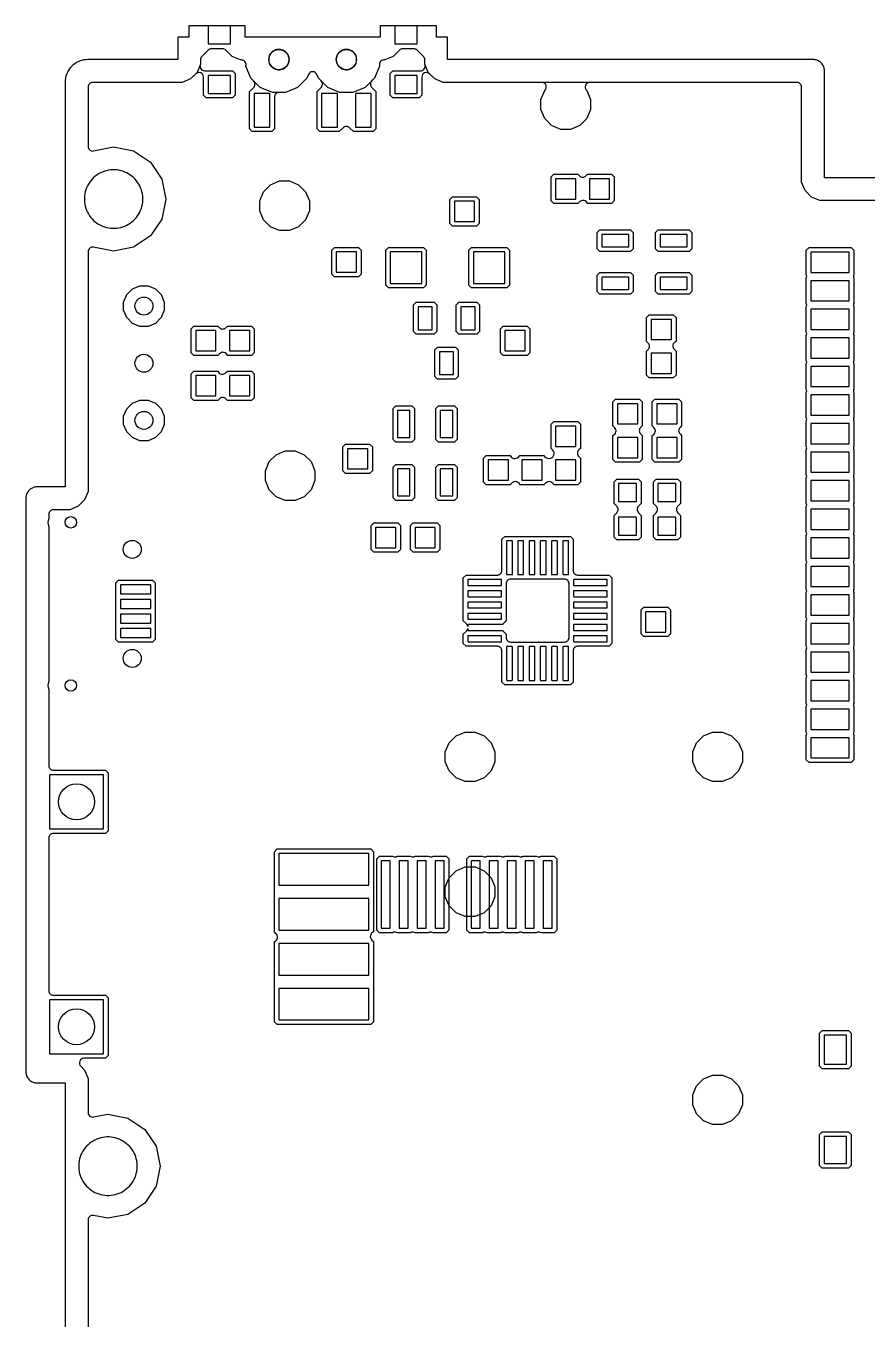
# Model space of a CAD drawing. Header units: millimetres. Extents: x -2 to 70, y 0 to 114.
# Drawn here: x -1.8 to 35.6, y 57 to 114.5 of the extents above; entities that cross this region are included whole.
import ezdxf

# ---------------------------------------------------------------- set-up
doc = ezdxf.new("R2010")
doc.units = ezdxf.units.MM

msp = doc.modelspace()

# ---------------------------------------------------------------- linework, layer by layer
at = {"layer": '16_copper'}
for points in [[(7.35, 114.5), (6.35, 114.5), (6.35, 113.7), (7.35, 113.7)], [(15.65, 114.5), (14.65, 114.5), (14.65, 113.7), (15.65, 113.7)], [(7.35, 112.3), (6.35, 112.3), (6.35, 111.5), (7.35, 111.5)], [(15.65, 112.3), (14.65, 112.3), (14.65, 111.5), (15.65, 111.5)], [(9.1, 111.5), (8.4, 111.5), (8.4, 110), (9.1, 110)], [(12.1, 111.5), (11.4, 111.5), (11.4, 110), (12.1, 110)], [(13.6, 111.5), (12.9, 111.5), (12.9, 110), (13.6, 110)], [(9.531, 105.397), (9.125, 105.565), (8.815, 105.875), (8.647, 106.281), (8.647, 106.719), (8.815, 107.125), (9.125, 107.435), (9.531, 107.603), (9.969, 107.603), (10.375, 107.435), (10.685, 107.125), (10.853, 106.719), (10.853, 106.281), (10.685, 105.875), (10.375, 105.565), (9.969, 105.397)], [(22.7, 107.7), (21.8, 107.7), (21.8, 106.8), (22.7, 106.8)], [(24.2, 107.7), (23.3, 107.7), (23.3, 106.8), (24.2, 106.8)], [(17.216, 105.597), (17.097, 105.716), (17.097, 106.784), (17.216, 106.903), (18.284, 106.903), (18.403, 106.784), (18.403, 105.716), (18.284, 105.597)], [(18.2, 106.7), (17.3, 106.7), (17.3, 105.8), (18.2, 105.8)], [(23.766, 104.472), (23.647, 104.591), (23.647, 105.309), (23.766, 105.428), (25.134, 105.428), (25.253, 105.309), (25.253, 104.591), (25.134, 104.472)], [(25.05, 105.225), (23.85, 105.225), (23.85, 104.675), (25.05, 104.675)], [(26.366, 104.472), (26.247, 104.591), (26.247, 105.309), (26.366, 105.428), (27.734, 105.428), (27.853, 105.309), (27.853, 104.591), (27.734, 104.472)], [(27.65, 105.225), (26.45, 105.225), (26.45, 104.675), (27.65, 104.675)], [(11.966, 103.347), (11.847, 103.466), (11.847, 104.534), (11.966, 104.653), (13.034, 104.653), (13.153, 104.534), (13.153, 103.466), (13.034, 103.347)], [(14.366, 102.847), (14.247, 102.966), (14.247, 104.534), (14.366, 104.653), (15.934, 104.653), (16.053, 104.534), (16.053, 102.966), (15.934, 102.847)], [(18.066, 102.847), (17.947, 102.966), (17.947, 104.534), (18.066, 104.653), (19.634, 104.653), (19.753, 104.534), (19.753, 102.966), (19.634, 102.847)], [(12.95, 104.45), (12.05, 104.45), (12.05, 103.55), (12.95, 103.55)], [(15.85, 104.45), (14.45, 104.45), (14.45, 103.05), (15.85, 103.05)], [(19.55, 104.45), (18.15, 104.45), (18.15, 103.05), (19.55, 103.05)], [(34.85, 104.44), (33.15, 104.44), (33.15, 103.54), (34.85, 103.54)], [(23.766, 102.572), (23.647, 102.691), (23.647, 103.409), (23.766, 103.528), (25.134, 103.528), (25.253, 103.409), (25.253, 102.691), (25.134, 102.572)], [(26.366, 102.572), (26.247, 102.691), (26.247, 103.409), (26.366, 103.528), (27.734, 103.528), (27.853, 103.409), (27.853, 102.691), (27.734, 102.572)], [(3.32, 101.137), (2.988, 101.274), (2.734, 101.528), (2.597, 101.86), (2.597, 102.22), (2.734, 102.552), (2.988, 102.806), (3.32, 102.943), (3.68, 102.943), (4.012, 102.806), (4.266, 102.552), (4.403, 102.22), (4.403, 101.86), (4.266, 101.528), (4.012, 101.274), (3.68, 101.137)], [(25.05, 103.325), (23.85, 103.325), (23.85, 102.775), (25.05, 102.775)], [(27.65, 103.325), (26.45, 103.325), (26.45, 102.775), (27.65, 102.775)], [(34.85, 103.17), (33.15, 103.17), (33.15, 102.27), (34.85, 102.27)], [(15.598, 100.789), (15.479, 100.908), (15.479, 102.092), (15.598, 102.211), (16.402, 102.211), (16.521, 102.092), (16.521, 100.908), (16.402, 100.789)], [(16.318, 102.008), (15.683, 102.008), (15.683, 100.992), (16.318, 100.992)], [(17.498, 100.789), (17.379, 100.908), (17.379, 102.092), (17.498, 102.211), (18.302, 102.211), (18.421, 102.092), (18.421, 100.908), (18.302, 100.789)], [(18.218, 102.008), (17.582, 102.008), (17.582, 100.992), (18.218, 100.992)], [(34.85, 101.9), (33.15, 101.9), (33.15, 101), (34.85, 101)], [(26.95, 101.45), (26.05, 101.45), (26.05, 100.55), (26.95, 100.55)], [(6.7, 100.95), (5.8, 100.95), (5.8, 100.05), (6.7, 100.05)], [(8.2, 100.95), (7.3, 100.95), (7.3, 100.05), (8.2, 100.05)], [(19.466, 99.847), (19.347, 99.966), (19.347, 101.034), (19.466, 101.153), (20.534, 101.153), (20.653, 101.034), (20.653, 99.966), (20.534, 99.847)], [(20.45, 100.95), (19.55, 100.95), (19.55, 100.05), (20.45, 100.05)], [(34.85, 100.63), (33.15, 100.63), (33.15, 99.73), (34.85, 99.73)], [(16.548, 98.789), (16.429, 98.908), (16.429, 100.092), (16.548, 100.211), (17.352, 100.211), (17.471, 100.092), (17.471, 98.908), (17.352, 98.789)], [(17.268, 100.008), (16.633, 100.008), (16.633, 98.992), (17.268, 98.992)], [(26.95, 99.95), (26.05, 99.95), (26.05, 99.05), (26.95, 99.05)], [(6.7, 98.95), (5.8, 98.95), (5.8, 98.05), (6.7, 98.05)], [(8.2, 98.95), (7.3, 98.95), (7.3, 98.05), (8.2, 98.05)], [(34.85, 99.36), (33.15, 99.36), (33.15, 98.46), (34.85, 98.46)], [(3.32, 96.057), (2.988, 96.194), (2.734, 96.448), (2.597, 96.78), (2.597, 97.14), (2.734, 97.472), (2.988, 97.726), (3.32, 97.863), (3.68, 97.863), (4.012, 97.726), (4.266, 97.472), (4.403, 97.14), (4.403, 96.78), (4.266, 96.448), (4.012, 96.194), (3.68, 96.057)], [(34.85, 98.09), (33.15, 98.09), (33.15, 97.19), (34.85, 97.19)], [(14.691, 95.997), (14.572, 96.116), (14.572, 97.484), (14.691, 97.603), (15.409, 97.603), (15.528, 97.484), (15.528, 96.116), (15.409, 95.997)], [(15.325, 97.4), (14.775, 97.4), (14.775, 96.2), (15.325, 96.2)], [(16.591, 95.997), (16.472, 96.116), (16.472, 97.484), (16.591, 97.603), (17.309, 97.603), (17.428, 97.484), (17.428, 96.116), (17.309, 95.997)], [(17.225, 97.4), (16.675, 97.4), (16.675, 96.2), (17.225, 96.2)], [(25.45, 97.7), (24.55, 97.7), (24.55, 96.8), (25.45, 96.8)], [(27.2, 97.7), (26.3, 97.7), (26.3, 96.8), (27.2, 96.8)], [(22.7, 96.7), (21.8, 96.7), (21.8, 95.8), (22.7, 95.8)], [(34.85, 96.82), (33.15, 96.82), (33.15, 95.92), (34.85, 95.92)], [(25.45, 96.2), (24.55, 96.2), (24.55, 95.3), (25.45, 95.3)], [(27.2, 96.2), (26.3, 96.2), (26.3, 95.3), (27.2, 95.3)], [(9.781, 93.397), (9.375, 93.565), (9.065, 93.875), (8.897, 94.281), (8.897, 94.719), (9.065, 95.125), (9.375, 95.435), (9.781, 95.603), (10.219, 95.603), (10.625, 95.435), (10.935, 95.125), (11.103, 94.719), (11.103, 94.281), (10.935, 93.875), (10.625, 93.565), (10.219, 93.397)], [(12.466, 94.597), (12.347, 94.716), (12.347, 95.784), (12.466, 95.903), (13.534, 95.903), (13.653, 95.784), (13.653, 94.716), (13.534, 94.597)], [(13.45, 95.7), (12.55, 95.7), (12.55, 94.8), (13.45, 94.8)], [(34.85, 95.55), (33.15, 95.55), (33.15, 94.65), (34.85, 94.65)], [(14.691, 93.397), (14.572, 93.516), (14.572, 94.884), (14.691, 95.003), (15.409, 95.003), (15.528, 94.884), (15.528, 93.516), (15.409, 93.397)], [(16.591, 93.397), (16.472, 93.516), (16.472, 94.884), (16.591, 95.003), (17.309, 95.003), (17.428, 94.884), (17.428, 93.516), (17.309, 93.397)], [(19.7, 95.2), (18.8, 95.2), (18.8, 94.3), (19.7, 94.3)], [(21.2, 95.2), (20.3, 95.2), (20.3, 94.3), (21.2, 94.3)], [(22.7, 95.2), (21.8, 95.2), (21.8, 94.3), (22.7, 94.3)], [(15.325, 94.8), (14.775, 94.8), (14.775, 93.6), (15.325, 93.6)], [(17.225, 94.8), (16.675, 94.8), (16.675, 93.6), (17.225, 93.6)], [(25.4, 94.15), (24.6, 94.15), (24.6, 93.35), (25.4, 93.35)], [(27.15, 94.15), (26.35, 94.15), (26.35, 93.35), (27.15, 93.35)], [(34.85, 94.28), (33.15, 94.28), (33.15, 93.38), (34.85, 93.38)], [(25.4, 92.65), (24.6, 92.65), (24.6, 91.85), (25.4, 91.85)], [(27.15, 92.65), (26.35, 92.65), (26.35, 91.85), (27.15, 91.85)], [(34.85, 93.01), (33.15, 93.01), (33.15, 92.11), (34.85, 92.11)], [(13.716, 91.097), (13.597, 91.216), (13.597, 92.284), (13.716, 92.403), (14.784, 92.403), (14.903, 92.284), (14.903, 91.216), (14.784, 91.097)], [(14.7, 92.2), (13.8, 92.2), (13.8, 91.3), (14.7, 91.3)], [(15.466, 91.097), (15.347, 91.216), (15.347, 92.284), (15.466, 92.403), (16.534, 92.403), (16.653, 92.284), (16.653, 91.216), (16.534, 91.097)], [(16.45, 92.2), (15.55, 92.2), (15.55, 91.3), (16.45, 91.3)], [(19.874, 90.102), (19.878, 90.106), (19.88, 90.11), (19.88, 91.59), (19.878, 91.594), (19.874, 91.598), (19.87, 91.6), (19.63, 91.6), (19.626, 91.598), (19.622, 91.594), (19.62, 91.59), (19.62, 90.11), (19.622, 90.106), (19.626, 90.102), (19.63, 90.1), (19.87, 90.1)], [(20.374, 90.102), (20.378, 90.106), (20.38, 90.11), (20.38, 91.59), (20.378, 91.594), (20.374, 91.598), (20.37, 91.6), (20.13, 91.6), (20.126, 91.598), (20.122, 91.594), (20.12, 91.59), (20.12, 90.11), (20.122, 90.106), (20.126, 90.102), (20.13, 90.1), (20.37, 90.1)], [(20.874, 90.102), (20.878, 90.106), (20.88, 90.11), (20.88, 91.59), (20.878, 91.594), (20.874, 91.598), (20.87, 91.6), (20.63, 91.6), (20.626, 91.598), (20.622, 91.594), (20.62, 91.59), (20.62, 90.11), (20.622, 90.106), (20.626, 90.102), (20.63, 90.1), (20.87, 90.1)], [(21.374, 90.102), (21.378, 90.106), (21.38, 90.11), (21.38, 91.59), (21.378, 91.594), (21.374, 91.598), (21.37, 91.6), (21.13, 91.6), (21.126, 91.598), (21.122, 91.594), (21.12, 91.59), (21.12, 90.11), (21.122, 90.106), (21.126, 90.102), (21.13, 90.1), (21.37, 90.1)], [(21.874, 90.102), (21.878, 90.106), (21.88, 90.11), (21.88, 91.59), (21.878, 91.594), (21.874, 91.598), (21.87, 91.6), (21.63, 91.6), (21.626, 91.598), (21.622, 91.594), (21.62, 91.59), (21.62, 90.11), (21.622, 90.106), (21.626, 90.102), (21.63, 90.1), (21.87, 90.1)], [(22.374, 90.102), (22.378, 90.106), (22.38, 90.11), (22.38, 91.59), (22.378, 91.594), (22.374, 91.598), (22.37, 91.6), (22.13, 91.6), (22.126, 91.598), (22.122, 91.594), (22.12, 91.59), (22.12, 90.11), (22.122, 90.106), (22.126, 90.102), (22.13, 90.1), (22.37, 90.1)], [(34.85, 91.74), (33.15, 91.74), (33.15, 90.84), (34.85, 90.84)], [(34.85, 90.47), (33.15, 90.47), (33.15, 89.57), (34.85, 89.57)], [(2.366, 87.097), (2.247, 87.216), (2.247, 89.734), (2.366, 89.853), (3.884, 89.853), (4.003, 89.734), (4.003, 87.216), (3.884, 87.097)], [(19.394, 89.622), (19.398, 89.626), (19.4, 89.63), (19.4, 89.87), (19.398, 89.874), (19.394, 89.878), (19.39, 89.88), (17.91, 89.88), (17.906, 89.878), (17.902, 89.874), (17.9, 89.87), (17.9, 89.63), (17.902, 89.626), (17.906, 89.622), (17.91, 89.62), (19.39, 89.62)], [(24.094, 89.622), (24.098, 89.626), (24.1, 89.63), (24.1, 89.87), (24.098, 89.874), (24.094, 89.878), (24.09, 89.88), (22.61, 89.88), (22.606, 89.878), (22.602, 89.874), (22.6, 89.87), (22.6, 89.63), (22.602, 89.626), (22.606, 89.622), (22.61, 89.62), (24.09, 89.62)], [(3.8, 89.65), (2.45, 89.65), (2.45, 89.25), (3.8, 89.25)], [(19.394, 89.122), (19.398, 89.126), (19.4, 89.13), (19.4, 89.37), (19.398, 89.374), (19.394, 89.378), (19.39, 89.38), (17.91, 89.38), (17.906, 89.378), (17.902, 89.374), (17.9, 89.37), (17.9, 89.13), (17.902, 89.126), (17.906, 89.122), (17.91, 89.12), (19.39, 89.12)], [(24.094, 89.122), (24.098, 89.126), (24.1, 89.13), (24.1, 89.37), (24.098, 89.374), (24.094, 89.378), (24.09, 89.38), (22.61, 89.38), (22.606, 89.378), (22.602, 89.374), (22.6, 89.37), (22.6, 89.13), (22.602, 89.126), (22.606, 89.122), (22.61, 89.12), (24.09, 89.12)], [(34.85, 89.2), (33.15, 89.2), (33.15, 88.3), (34.85, 88.3)], [(3.8, 89), (2.45, 89), (2.45, 88.6), (3.8, 88.6)], [(19.394, 88.622), (19.398, 88.626), (19.4, 88.63), (19.4, 88.87), (19.398, 88.874), (19.394, 88.878), (19.39, 88.88), (17.91, 88.88), (17.906, 88.878), (17.902, 88.874), (17.9, 88.87), (17.9, 88.63), (17.902, 88.626), (17.906, 88.622), (17.91, 88.62), (19.39, 88.62)], [(24.094, 88.622), (24.098, 88.626), (24.1, 88.63), (24.1, 88.87), (24.098, 88.874), (24.094, 88.878), (24.09, 88.88), (22.61, 88.88), (22.606, 88.878), (22.602, 88.874), (22.6, 88.87), (22.6, 88.63), (22.602, 88.626), (22.606, 88.622), (22.61, 88.62), (24.09, 88.62)], [(25.716, 87.347), (25.597, 87.466), (25.597, 88.534), (25.716, 88.653), (26.784, 88.653), (26.903, 88.534), (26.903, 87.466), (26.784, 87.347)], [(3.8, 88.35), (2.45, 88.35), (2.45, 87.95), (3.8, 87.95)], [(19.394, 88.122), (19.398, 88.126), (19.4, 88.13), (19.4, 88.37), (19.398, 88.374), (19.394, 88.378), (19.39, 88.38), (17.91, 88.38), (17.906, 88.378), (17.902, 88.374), (17.9, 88.37), (17.9, 88.13), (17.902, 88.126), (17.906, 88.122), (17.91, 88.12), (19.39, 88.12)], [(24.094, 88.122), (24.098, 88.126), (24.1, 88.13), (24.1, 88.37), (24.098, 88.374), (24.094, 88.378), (24.09, 88.38), (22.61, 88.38), (22.606, 88.378), (22.602, 88.374), (22.6, 88.37), (22.6, 88.13), (22.602, 88.126), (22.606, 88.122), (22.61, 88.12), (24.09, 88.12)], [(26.7, 88.45), (25.8, 88.45), (25.8, 87.55), (26.7, 87.55)], [(3.8, 87.7), (2.45, 87.7), (2.45, 87.3), (3.8, 87.3)], [(24.094, 87.622), (24.098, 87.626), (24.1, 87.63), (24.1, 87.87), (24.098, 87.874), (24.094, 87.878), (24.09, 87.88), (22.61, 87.88), (22.606, 87.878), (22.602, 87.874), (22.6, 87.87), (22.6, 87.63), (22.602, 87.626), (22.606, 87.622), (22.61, 87.62), (24.09, 87.62)], [(34.85, 87.93), (33.15, 87.93), (33.15, 87.03), (34.85, 87.03)], [(19.394, 87.122), (19.398, 87.126), (19.4, 87.13), (19.4, 87.37), (19.398, 87.374), (19.394, 87.378), (19.39, 87.38), (17.91, 87.38), (17.906, 87.378), (17.902, 87.374), (17.9, 87.37), (17.9, 87.13), (17.902, 87.126), (17.906, 87.122), (17.91, 87.12), (19.39, 87.12)], [(19.874, 85.402), (19.878, 85.406), (19.88, 85.41), (19.88, 86.89), (19.878, 86.894), (19.874, 86.898), (19.87, 86.9), (19.63, 86.9), (19.626, 86.898), (19.622, 86.894), (19.62, 86.89), (19.62, 85.41), (19.622, 85.406), (19.626, 85.402), (19.63, 85.4), (19.87, 85.4)], [(20.374, 85.402), (20.378, 85.406), (20.38, 85.41), (20.38, 86.89), (20.378, 86.894), (20.374, 86.898), (20.37, 86.9), (20.13, 86.9), (20.126, 86.898), (20.122, 86.894), (20.12, 86.89), (20.12, 85.41), (20.122, 85.406), (20.126, 85.402), (20.13, 85.4), (20.37, 85.4)], [(20.874, 85.402), (20.878, 85.406), (20.88, 85.41), (20.88, 86.89), (20.878, 86.894), (20.874, 86.898), (20.87, 86.9), (20.63, 86.9), (20.626, 86.898), (20.622, 86.894), (20.62, 86.89), (20.62, 85.41), (20.622, 85.406), (20.626, 85.402), (20.63, 85.4), (20.87, 85.4)], [(21.374, 85.402), (21.378, 85.406), (21.38, 85.41), (21.38, 86.89), (21.378, 86.894), (21.374, 86.898), (21.37, 86.9), (21.13, 86.9), (21.126, 86.898), (21.122, 86.894), (21.12, 86.89), (21.12, 85.41), (21.122, 85.406), (21.126, 85.402), (21.13, 85.4), (21.37, 85.4)], [(21.874, 85.402), (21.878, 85.406), (21.88, 85.41), (21.88, 86.89), (21.878, 86.894), (21.874, 86.898), (21.87, 86.9), (21.63, 86.9), (21.626, 86.898), (21.622, 86.894), (21.62, 86.89), (21.62, 85.41), (21.622, 85.406), (21.626, 85.402), (21.63, 85.4), (21.87, 85.4)], [(22.374, 85.402), (22.378, 85.406), (22.38, 85.41), (22.38, 86.89), (22.378, 86.894), (22.374, 86.898), (22.37, 86.9), (22.13, 86.9), (22.126, 86.898), (22.122, 86.894), (22.12, 86.89), (22.12, 85.41), (22.122, 85.406), (22.126, 85.402), (22.13, 85.4), (22.37, 85.4)], [(24.094, 87.122), (24.098, 87.126), (24.1, 87.13), (24.1, 87.37), (24.098, 87.374), (24.094, 87.378), (24.09, 87.38), (22.61, 87.38), (22.606, 87.378), (22.602, 87.374), (22.6, 87.37), (22.6, 87.13), (22.602, 87.126), (22.606, 87.122), (22.61, 87.12), (24.09, 87.12)], [(34.85, 86.66), (33.15, 86.66), (33.15, 85.76), (34.85, 85.76)], [(34.85, 85.39), (33.15, 85.39), (33.15, 84.49), (34.85, 84.49)], [(34.85, 84.12), (33.15, 84.12), (33.15, 83.22), (34.85, 83.22)], [(17.781, 80.897), (17.375, 81.065), (17.065, 81.375), (16.897, 81.781), (16.897, 82.219), (17.065, 82.625), (17.375, 82.935), (17.781, 83.103), (18.219, 83.103), (18.625, 82.935), (18.935, 82.625), (19.103, 82.219), (19.103, 81.781), (18.935, 81.375), (18.625, 81.065), (18.219, 80.897)], [(28.781, 80.897), (28.375, 81.065), (28.065, 81.375), (27.897, 81.781), (27.897, 82.219), (28.065, 82.625), (28.375, 82.935), (28.781, 83.103), (29.219, 83.103), (29.625, 82.935), (29.935, 82.625), (30.103, 82.219), (30.103, 81.781), (29.935, 81.375), (29.625, 81.065), (29.219, 80.897)], [(34.85, 82.85), (33.15, 82.85), (33.15, 81.95), (34.85, 81.95)], [(1.7, 81.2), (-0.7, 81.2), (-0.7, 78.8), (1.7, 78.8)], [(13.5, 77.7), (9.5, 77.7), (9.5, 76.3), (13.5, 76.3)], [(17.781, 74.897), (17.375, 75.065), (17.065, 75.375), (16.897, 75.781), (16.897, 76.219), (17.065, 76.625), (17.375, 76.935), (17.781, 77.103), (18.219, 77.103), (18.625, 76.935), (18.935, 76.625), (19.103, 76.219), (19.103, 75.781), (18.935, 75.375), (18.625, 75.065), (18.219, 74.897)], [(13.5, 75.7), (9.5, 75.7), (9.5, 74.3), (13.5, 74.3)], [(13.5, 73.7), (9.5, 73.7), (9.5, 72.3), (13.5, 72.3)], [(13.5, 71.7), (9.5, 71.7), (9.5, 70.3), (13.5, 70.3)], [(1.7, 71.2), (-0.7, 71.2), (-0.7, 68.8), (1.7, 68.8)], [(33.656, 68.127), (33.537, 68.246), (33.537, 69.714), (33.656, 69.833), (34.824, 69.833), (34.943, 69.714), (34.943, 68.246), (34.824, 68.127)], [(34.74, 69.63), (33.74, 69.63), (33.74, 68.33), (34.74, 68.33)], [(28.781, 65.647), (28.375, 65.815), (28.065, 66.125), (27.897, 66.531), (27.897, 66.969), (28.065, 67.375), (28.375, 67.685), (28.781, 67.853), (29.219, 67.853), (29.625, 67.685), (29.935, 67.375), (30.103, 66.969), (30.103, 66.531), (29.935, 66.125), (29.625, 65.815), (29.219, 65.647)], [(33.656, 63.717), (33.537, 63.836), (33.537, 65.204), (33.656, 65.323), (34.824, 65.323), (34.943, 65.204), (34.943, 63.836), (34.824, 63.717)], [(34.74, 65.12), (33.74, 65.12), (33.74, 63.92), (34.74, 63.92)]]:
    msp.add_lwpolyline(points, close=True, dxfattribs=at)
msp.add_lwpolyline([(52.452, 106.734), (33.548, 106.734), (33.174, 106.889), (32.889, 107.174), (32.734, 107.548), (32.734, 111.781, 0.414214), (32.531, 111.984), (23.317, 111.984, 0.553338), (23.134, 111.692), (23.138, 111.685, 0.08599), (23.185, 111.625), (23.353, 111.219), (23.353, 110.781), (23.185, 110.375), (22.875, 110.065), (22.469, 109.897), (22.031, 109.897), (21.625, 110.065), (21.315, 110.375), (21.147, 110.781), (21.147, 111.219), (21.315, 111.625, 0.699278), (21.183, 111.984), (16.798, 111.984), (16.424, 112.139), (16.2, 112.363, 0.668179), (15.853, 112.219), (15.853, 111.416), (15.734, 111.297), (14.566, 111.297), (14.447, 111.416), (14.447, 112.384), (14.566, 112.503), (15.802, 112.503, 0.423961), (16.005, 112.713), (16.005, 112.718, 0.092758), (15.984, 112.798), (15.984, 112.995, 0.198912), (15.924, 113.139), (15.639, 113.424, 0.198912), (15.495, 113.484), (15.005, 113.484, 0.198912), (14.861, 113.424), (14.576, 113.139), (14.202, 112.984, 0.462044), (13.966, 112.781), (13.966, 112.708), (13.743, 112.17), (13.623, 112.05, 0.432426), (13.634, 111.753), (13.803, 111.584), (13.803, 109.916), (13.684, 109.797), (12.816, 109.797), (12.644, 109.969, 0.414214), (12.356, 109.969), (12.184, 109.797), (11.316, 109.797), (11.197, 109.916), (11.197, 111.584), (11.363, 111.75, 0.438052), (11.377, 112.05), (11.257, 112.17), (11.188, 112.337, 0.66818), (10.812, 112.337), (10.743, 112.17), (10.33, 111.757), (9.792, 111.534), (9.506, 111.534, 0.414214), (9.303, 111.331), (9.303, 109.916), (9.184, 109.797), (8.316, 109.797), (8.197, 109.916), (8.197, 111.584), (8.363, 111.75, 0.44093), (8.377, 112.05), (8.257, 112.17), (8.034, 112.708, 0.441088), (7.881, 112.977), (7.865, 112.981, 0.073824), (7.798, 112.984), (7.424, 113.139), (7.139, 113.424, 0.198912), (6.995, 113.484), (6.505, 113.484, 0.198912), (6.361, 113.424), (6.076, 113.139, 0.198912), (6.016, 112.995), (6.016, 112.798, 0.558243), (6.198, 112.503), (7.434, 112.503), (7.553, 112.384), (7.553, 111.416), (7.434, 111.297), (6.266, 111.297), (6.147, 111.416), (6.147, 112.219, 0.668179), (5.8, 112.363), (5.576, 112.139), (5.202, 111.984), (1.219, 111.984, 0.414214), (1.016, 111.781), (1.016, 109.139, 0.472966), (1.259, 108.94), (2.15, 109.117), (3.037, 108.941), (3.788, 108.438), (4.291, 107.687), (4.467, 106.8), (4.291, 105.913), (3.788, 105.162), (3.037, 104.659), (2.15, 104.483), (1.259, 104.66, 0.472966), (1.016, 104.461), (1.016, 93.798), (0.861, 93.424), (0.576, 93.139), (0.202, 92.984), (-0.531, 92.984, 0.414214), (-0.734, 92.781), (-0.734, 92.603, 0.18063), (-0.734, 92.247), (-0.734, 85.353, 0.18063), (-0.734, 84.997), (-0.734, 81.606, 0.414214), (-0.531, 81.403), (1.784, 81.403), (1.903, 81.284), (1.903, 78.716), (1.784, 78.597), (-0.531, 78.597, 0.414214), (-0.734, 78.394), (-0.734, 71.606, 0.414214), (-0.531, 71.403), (1.784, 71.403), (1.903, 71.284), (1.903, 68.716), (1.784, 68.597), (0.831, 68.597, 0.668179), (0.687, 68.25), (0.861, 68.076), (1.016, 67.702), (1.016, 66.189, 0.472966), (1.259, 65.989), (1.9, 66.117), (2.787, 65.941), (3.538, 65.438), (4.041, 64.687), (4.217, 63.8), (4.041, 62.913), (3.538, 62.162), (2.787, 61.659), (1.9, 61.483), (1.259, 61.611, 0.472966), (1.016, 61.411), (1.016, 49.12, 0.221696)], format="xyb", dxfattribs=at)
for points in [[(21.716, 106.597), (21.597, 106.716), (21.597, 107.784), (21.716, 107.903), (22.784, 107.903), (22.856, 107.831, 0.414217), (23.144, 107.831), (23.216, 107.903), (24.284, 107.903), (24.403, 107.784), (24.403, 106.716), (24.284, 106.597), (23.216, 106.597, 0.558101), (22.856, 106.669), (22.784, 106.597)], [(33.066, 81.747), (32.947, 81.866), (32.947, 82.955, 0.187456), (32.947, 83.114), (32.947, 84.225, 0.187467), (32.947, 84.384), (32.947, 85.495, 0.187467), (32.947, 85.654), (32.947, 86.765, 0.187456), (32.947, 86.924), (32.947, 88.035, 0.187456), (32.947, 88.194), (32.947, 89.305, 0.187532), (32.947, 89.464), (32.947, 90.575, 0.187456), (32.947, 90.734), (32.947, 91.845, 0.187467), (32.947, 92.004), (32.947, 93.115, 0.187467), (32.947, 93.274), (32.947, 94.385, 0.187467), (32.947, 94.544), (32.947, 95.655, 0.187467), (32.947, 95.814), (32.947, 96.925, 0.187456), (32.947, 97.084), (32.947, 98.195, 0.187467), (32.947, 98.354), (32.947, 99.465, 0.187456), (32.947, 99.624), (32.947, 100.735, 0.187467), (32.947, 100.894), (32.947, 102.005, 0.187456), (32.947, 102.164), (32.947, 103.275, 0.187467), (32.947, 103.434), (32.947, 104.524), (33.066, 104.643), (34.934, 104.643), (35.053, 104.524), (35.053, 103.435, 0.187456), (35.053, 103.276), (35.053, 102.165, 0.187467), (35.053, 102.006), (35.053, 100.895, 0.187456), (35.053, 100.736), (35.053, 99.625, 0.187467), (35.053, 99.466), (35.053, 98.355, 0.187456), (35.053, 98.196), (35.053, 97.085, 0.187467), (35.053, 96.926), (35.053, 95.815, 0.187456), (35.053, 95.656), (35.053, 94.545, 0.187456), (35.053, 94.386), (35.053, 93.275, 0.187456), (35.053, 93.116), (35.053, 92.005, 0.187456), (35.053, 91.846), (35.053, 90.735, 0.187467), (35.053, 90.576), (35.053, 89.465, 0.187456), (35.053, 89.306), (35.053, 88.195, 0.187467), (35.053, 88.036), (35.053, 86.925, 0.187467), (35.053, 86.766), (35.053, 85.655, 0.187456), (35.053, 85.496), (35.053, 84.385, 0.187456), (35.053, 84.226), (35.053, 83.115, 0.187467), (35.053, 82.956), (35.053, 81.866), (34.934, 81.747)], [(25.966, 98.847), (25.847, 98.966), (25.847, 100.034), (25.919, 100.106, 0.414217), (25.919, 100.394), (25.847, 100.466), (25.847, 101.534), (25.966, 101.653), (27.034, 101.653), (27.153, 101.534), (27.153, 100.466, 0.558101), (27.081, 100.106), (27.153, 100.034), (27.153, 98.966), (27.034, 98.847)], [(5.716, 99.847), (5.597, 99.966), (5.597, 101.034), (5.716, 101.153), (6.784, 101.153), (6.856, 101.081, 0.414217), (7.144, 101.081), (7.216, 101.153), (8.284, 101.153), (8.403, 101.034), (8.403, 99.966), (8.284, 99.847), (7.216, 99.847, 0.558101), (6.856, 99.919), (6.784, 99.847)], [(5.716, 97.847), (5.597, 97.966), (5.597, 99.034), (5.716, 99.153), (6.784, 99.153, 0.558101), (7.144, 99.081), (7.216, 99.153), (8.284, 99.153), (8.403, 99.034), (8.403, 97.966), (8.284, 97.847), (7.216, 97.847), (7.144, 97.919, 0.414217), (6.856, 97.919), (6.784, 97.847)], [(24.466, 95.097), (24.347, 95.216), (24.347, 96.284, 0.558101), (24.419, 96.644), (24.347, 96.716), (24.347, 97.784), (24.466, 97.903), (25.534, 97.903), (25.653, 97.784), (25.653, 96.716), (25.581, 96.644, 0.414217), (25.581, 96.356), (25.653, 96.284), (25.653, 95.216), (25.534, 95.097)], [(26.216, 95.097), (26.097, 95.216), (26.097, 96.284, 0.558101), (26.169, 96.644), (26.097, 96.716), (26.097, 97.784), (26.216, 97.903), (27.284, 97.903), (27.403, 97.784), (27.403, 96.716), (27.331, 96.644, 0.414217), (27.331, 96.356), (27.403, 96.284), (27.403, 95.216), (27.284, 95.097)], [(18.716, 94.097), (18.597, 94.216), (18.597, 95.284), (18.716, 95.403), (19.784, 95.403, 0.558095), (20.144, 95.331), (20.216, 95.403), (21.284, 95.403, 0.325695), (21.502, 95.272), (21.519, 95.272, 0.678792), (21.669, 95.644), (21.597, 95.716), (21.597, 96.784), (21.716, 96.903), (22.784, 96.903), (22.903, 96.784), (22.903, 95.716), (22.831, 95.644, 0.414217), (22.831, 95.356), (22.903, 95.284), (22.903, 94.216), (22.784, 94.097), (21.716, 94.097, 0.558101), (21.356, 94.169), (21.284, 94.097), (20.216, 94.097, 0.558101), (19.856, 94.169), (19.784, 94.097)], [(24.516, 91.647), (24.397, 91.766), (24.397, 92.734), (24.519, 92.856, 0.414214), (24.519, 93.144), (24.397, 93.266), (24.397, 94.234), (24.516, 94.353), (25.484, 94.353), (25.603, 94.234), (25.603, 93.266), (25.481, 93.144, 0.414214), (25.481, 92.856), (25.603, 92.734), (25.603, 91.766), (25.484, 91.647)], [(26.266, 91.647), (26.147, 91.766), (26.147, 92.734), (26.269, 92.856, 0.414214), (26.269, 93.144), (26.147, 93.266), (26.147, 94.234), (26.266, 94.353), (27.234, 94.353), (27.353, 94.234), (27.353, 93.266), (27.231, 93.144, 0.414214), (27.231, 92.856), (27.353, 92.734), (27.353, 91.766), (27.234, 91.647)], [(19.543, 85.197), (19.417, 85.323), (19.417, 86.714, 0.414214), (19.214, 86.917), (17.823, 86.917), (17.697, 87.043), (17.697, 87.457), (17.847, 87.606, 0.136593), (17.9, 87.701), (17.9, 87.63), (17.902, 87.626), (17.906, 87.622), (17.91, 87.62), (19.442, 87.62), (19.453, 87.606), (19.603, 87.457), (19.603, 87.306, 0.414214), (19.806, 87.103), (22.194, 87.103, 0.414214), (22.397, 87.306), (22.397, 89.694, 0.414214), (22.194, 89.897), (19.806, 89.897, 0.414214), (19.603, 89.694), (19.603, 88.043), (19.453, 87.894, 0.022006), (19.442, 87.88), (17.91, 87.88), (17.906, 87.878), (17.902, 87.874), (17.9, 87.87), (17.9, 87.797, 0.138197), (17.847, 87.894), (17.697, 88.043), (17.697, 89.957), (17.823, 90.083), (19.214, 90.083, 0.414214), (19.417, 90.286), (19.417, 91.677), (19.543, 91.803), (22.457, 91.803), (22.583, 91.677), (22.583, 90.286, 0.414214), (22.786, 90.083), (24.177, 90.083), (24.303, 89.957), (24.303, 87.043), (24.177, 86.917), (22.786, 86.917, 0.414214), (22.583, 86.714), (22.583, 85.323), (22.457, 85.197)], [(9.416, 70.097), (9.297, 70.216), (9.297, 73.784, 0.558101), (9.369, 74.144), (9.297, 74.216), (9.297, 77.784), (9.416, 77.903), (13.584, 77.903), (13.703, 77.784), (13.703, 74.216, 0.558095), (13.631, 73.856), (13.703, 73.784), (13.703, 70.216), (13.584, 70.097)]]:
    msp.add_lwpolyline(points, format="xyb", close=True, dxfattribs=at)
at = {"layer": '1_copper'}
msp.add_lwpolyline([(52.452, 106.734), (33.548, 106.734), (33.174, 106.889), (32.889, 107.174), (32.734, 107.548), (32.734, 111.781, 0.414214), (32.531, 111.984), (16.798, 111.984), (16.424, 112.139), (16.139, 112.424), (15.984, 112.798), (15.984, 112.995, 0.198912), (15.924, 113.139), (15.639, 113.424, 0.198912), (15.495, 113.484), (15.005, 113.484, 0.198912), (14.861, 113.424), (14.576, 113.139), (14.202, 112.984, 0.462044), (13.966, 112.781), (13.966, 112.708), (13.743, 112.17), (13.33, 111.757), (12.792, 111.534), (12.208, 111.534), (11.67, 111.757), (11.257, 112.17), (11.188, 112.337, 0.668186), (10.812, 112.337), (10.743, 112.17), (10.33, 111.757), (9.792, 111.534), (9.208, 111.534), (8.67, 111.757), (8.257, 112.17), (8.034, 112.708, 0.441088), (7.881, 112.977), (7.865, 112.981, 0.073824), (7.798, 112.984), (7.424, 113.139), (7.139, 113.424, 0.198912), (6.995, 113.484), (6.505, 113.484, 0.198912), (6.361, 113.424), (6.076, 113.139, 0.198912), (6.016, 112.995), (6.016, 112.798), (5.861, 112.424), (5.576, 112.139), (5.202, 111.984), (1.219, 111.984, 0.414214), (1.016, 111.781), (1.016, 109.139, 0.472966), (1.259, 108.94), (2.15, 109.117), (3.037, 108.941), (3.788, 108.438), (4.291, 107.687), (4.467, 106.8), (4.291, 105.913), (3.788, 105.162), (3.037, 104.659), (2.15, 104.483), (1.259, 104.66, 0.472966), (1.016, 104.461), (1.016, 93.798), (0.861, 93.424), (0.576, 93.139), (0.202, 92.984), (-0.531, 92.984, 0.414214), (-0.734, 92.781), (-0.734, 92.603, 0.18063), (-0.734, 92.247), (-0.734, 85.353, 0.18063), (-0.734, 84.997), (-0.734, 81.606, 0.414214), (-0.531, 81.403), (1.784, 81.403), (1.903, 81.284), (1.903, 78.716), (1.784, 78.597), (-0.531, 78.597, 0.414214), (-0.734, 78.394), (-0.734, 71.606, 0.414214), (-0.531, 71.403), (1.784, 71.403), (1.903, 71.284), (1.903, 68.716), (1.784, 68.597), (0.831, 68.597, 0.668179), (0.687, 68.25), (0.861, 68.076), (1.016, 67.702), (1.016, 66.189, 0.472966), (1.259, 65.989), (1.9, 66.117), (2.787, 65.941), (3.538, 65.438), (4.041, 64.687), (4.217, 63.8), (4.041, 62.913), (3.538, 62.162), (2.787, 61.659), (1.9, 61.483), (1.259, 61.611, 0.472966), (1.016, 61.411), (1.016, 50, 0.414214)], format="xyb", dxfattribs=at)
for points in [[(3.32, 101.137), (2.988, 101.274), (2.734, 101.528), (2.597, 101.86), (2.597, 102.22), (2.734, 102.552), (2.988, 102.806), (3.32, 102.943), (3.68, 102.943), (4.012, 102.806), (4.266, 102.552), (4.403, 102.22), (4.403, 101.86), (4.266, 101.528), (4.012, 101.274), (3.68, 101.137)], [(3.32, 96.057), (2.988, 96.194), (2.734, 96.448), (2.597, 96.78), (2.597, 97.14), (2.734, 97.472), (2.988, 97.726), (3.32, 97.863), (3.68, 97.863), (4.012, 97.726), (4.266, 97.472), (4.403, 97.14), (4.403, 96.78), (4.266, 96.448), (4.012, 96.194), (3.68, 96.057)], [(1.7, 81.2), (-0.7, 81.2), (-0.7, 78.8), (1.7, 78.8)], [(14.45, 77.38), (14.05, 77.38), (14.05, 74.38), (14.45, 74.38)], [(15.25, 77.38), (14.85, 77.38), (14.85, 74.38), (15.25, 74.38)], [(16.05, 77.38), (15.65, 77.38), (15.65, 74.38), (16.05, 74.38)], [(16.85, 77.38), (16.45, 77.38), (16.45, 74.38), (16.85, 74.38)], [(18.45, 77.38), (18.05, 77.38), (18.05, 74.38), (18.45, 74.38)], [(19.25, 77.38), (18.85, 77.38), (18.85, 74.38), (19.25, 74.38)], [(20.05, 77.38), (19.65, 77.38), (19.65, 74.38), (20.05, 74.38)], [(20.85, 77.38), (20.45, 77.38), (20.45, 74.38), (20.85, 74.38)], [(21.65, 77.38), (21.25, 77.38), (21.25, 74.38), (21.65, 74.38)], [(1.7, 71.2), (-0.7, 71.2), (-0.7, 68.8), (1.7, 68.8)]]:
    msp.add_lwpolyline(points, close=True, dxfattribs=at)
for points in [[(13.966, 74.177), (13.847, 74.296), (13.847, 77.464), (13.966, 77.583), (14.542, 77.583, 0.212309), (14.705, 77.559), (14.721, 77.565, 0.04519), (14.758, 77.583), (15.342, 77.583, 0.212309), (15.505, 77.559), (15.521, 77.565, 0.04519), (15.558, 77.583), (16.142, 77.583, 0.212309), (16.305, 77.559), (16.321, 77.565, 0.04519), (16.358, 77.583), (16.934, 77.583), (17.053, 77.464), (17.053, 74.296), (16.934, 74.177), (16.358, 74.177, 0.212322), (16.195, 74.201), (16.179, 74.195, 0.045366), (16.142, 74.177), (15.558, 74.177, 0.212322), (15.395, 74.201), (15.379, 74.195, 0.045366), (15.342, 74.177), (14.758, 74.177, 0.212322), (14.595, 74.201), (14.579, 74.195), (14.563, 74.189), (14.562, 74.188), (14.561, 74.188), (14.547, 74.18), (14.542, 74.177)], [(17.966, 74.177), (17.847, 74.296), (17.847, 77.464), (17.966, 77.583), (18.542, 77.583, 0.212309), (18.705, 77.559), (18.721, 77.565, 0.04519), (18.758, 77.583), (19.342, 77.583, 0.212309), (19.505, 77.559), (19.521, 77.565, 0.04519), (19.558, 77.583), (20.142, 77.583, 0.212309), (20.305, 77.559), (20.321, 77.565, 0.04519), (20.358, 77.583), (20.942, 77.583, 0.212309), (21.105, 77.559), (21.121, 77.565, 0.04519), (21.158, 77.583), (21.734, 77.583), (21.853, 77.464), (21.853, 74.296), (21.734, 74.177), (21.158, 74.177, 0.212322), (20.995, 74.201), (20.979, 74.195, 0.045366), (20.942, 74.177), (20.358, 74.177, 0.212322), (20.195, 74.201), (20.179, 74.195, 0.045366), (20.142, 74.177), (19.558, 74.177, 0.212322), (19.395, 74.201), (19.379, 74.195, 0.045366), (19.342, 74.177), (18.758, 74.177, 0.212322), (18.595, 74.201), (18.579, 74.195), (18.563, 74.189), (18.562, 74.188), (18.561, 74.188), (18.547, 74.18), (18.542, 74.177)]]:
    msp.add_lwpolyline(points, format="xyb", close=True, dxfattribs=at)
at = {"layer": 'drills_NPTH'}
for centre in [(9.5, 113), (12.5, 113)]:
    msp.add_circle(centre, 0.45, dxfattribs=at)
at = {"layer": 'drills_PTH'}
for centre, radius in [((3.5, 102.04), 0.4), ((3.5, 99.5), 0.4), ((3.5, 96.96), 0.4), ((0.25, 92.425), 0.254), ((2.98, 91.225), 0.4), ((2.98, 86.375), 0.4), ((0.25, 85.175), 0.254), ((0.5, 80), 0.8), ((0.5, 70), 0.8)]:
    msp.add_circle(centre, radius, dxfattribs=at)
at = {"layer": 'holes'}
for points in [[(9.95, 113.029), (9.942, 113.088), (9.927, 113.145), (9.904, 113.199), (9.875, 113.251), (9.839, 113.297), (9.797, 113.339), (9.751, 113.375), (9.699, 113.404), (9.645, 113.427), (9.588, 113.442), (9.529, 113.45), (9.471, 113.45), (9.412, 113.442), (9.355, 113.427), (9.301, 113.404), (9.249, 113.375), (9.203, 113.339), (9.161, 113.297), (9.125, 113.251), (9.096, 113.199), (9.073, 113.145), (9.058, 113.088), (9.05, 113.029), (9.05, 112.971), (9.058, 112.912), (9.073, 112.855), (9.096, 112.801), (9.125, 112.749), (9.161, 112.703), (9.203, 112.661), (9.249, 112.625), (9.301, 112.596), (9.355, 112.573), (9.412, 112.558), (9.471, 112.55), (9.529, 112.55), (9.588, 112.558), (9.645, 112.573), (9.699, 112.596), (9.751, 112.625), (9.797, 112.661), (9.839, 112.703), (9.875, 112.749), (9.904, 112.801), (9.927, 112.855), (9.942, 112.912), (9.95, 112.971), (9.95, 113.029)], [(12.95, 113.029), (12.942, 113.088), (12.927, 113.145), (12.904, 113.199), (12.875, 113.251), (12.839, 113.297), (12.797, 113.339), (12.751, 113.375), (12.699, 113.404), (12.645, 113.427), (12.588, 113.442), (12.529, 113.45), (12.471, 113.45), (12.412, 113.442), (12.355, 113.427), (12.301, 113.404), (12.249, 113.375), (12.203, 113.339), (12.161, 113.297), (12.125, 113.251), (12.096, 113.199), (12.073, 113.145), (12.058, 113.088), (12.05, 113.029), (12.05, 112.971), (12.058, 112.912), (12.073, 112.855), (12.096, 112.801), (12.125, 112.749), (12.161, 112.703), (12.203, 112.661), (12.249, 112.625), (12.301, 112.596), (12.355, 112.573), (12.412, 112.558), (12.471, 112.55), (12.529, 112.55), (12.588, 112.558), (12.645, 112.573), (12.699, 112.596), (12.751, 112.625), (12.797, 112.661), (12.839, 112.703), (12.875, 112.749), (12.904, 112.801), (12.927, 112.855), (12.942, 112.912), (12.95, 112.971), (12.95, 113.029)], [(3.45, 106.754), (3.45, 106.846), (3.443, 106.939), (3.43, 107.031), (3.41, 107.122), (3.384, 107.211), (3.352, 107.298), (3.313, 107.382), (3.269, 107.464), (3.219, 107.542), (3.163, 107.616), (3.102, 107.686), (3.036, 107.752), (2.966, 107.813), (2.892, 107.869), (2.814, 107.919), (2.732, 107.963), (2.648, 108.002), (2.561, 108.034), (2.472, 108.06), (2.381, 108.08), (2.289, 108.093), (2.196, 108.1), (2.104, 108.1), (2.011, 108.093), (1.919, 108.08), (1.828, 108.06), (1.739, 108.034), (1.652, 108.002), (1.568, 107.963), (1.486, 107.919), (1.408, 107.869), (1.334, 107.813), (1.264, 107.752), (1.198, 107.686), (1.137, 107.616), (1.081, 107.542), (1.031, 107.464), (0.987, 107.382), (0.948, 107.298), (0.916, 107.211), (0.89, 107.122), (0.87, 107.031), (0.857, 106.939), (0.85, 106.846), (0.85, 106.754), (0.857, 106.661), (0.87, 106.569), (0.89, 106.478), (0.916, 106.389), (0.948, 106.302), (0.987, 106.218), (1.031, 106.136), (1.081, 106.058), (1.137, 105.984), (1.198, 105.914), (1.264, 105.848), (1.334, 105.787), (1.408, 105.731), (1.486, 105.681), (1.568, 105.637), (1.652, 105.598), (1.739, 105.566), (1.828, 105.54), (1.919, 105.52), (2.011, 105.507), (2.104, 105.5), (2.196, 105.5), (2.289, 105.507), (2.381, 105.52), (2.472, 105.54), (2.561, 105.566), (2.648, 105.598), (2.732, 105.637), (2.814, 105.681), (2.892, 105.731), (2.966, 105.787), (3.036, 105.848), (3.102, 105.914), (3.163, 105.984), (3.219, 106.058), (3.269, 106.136), (3.313, 106.218), (3.352, 106.302), (3.384, 106.389), (3.41, 106.478), (3.43, 106.569), (3.443, 106.661), (3.45, 106.754)], [(3.2, 63.754), (3.2, 63.846), (3.193, 63.939), (3.18, 64.031), (3.16, 64.122), (3.134, 64.211), (3.102, 64.298), (3.063, 64.382), (3.019, 64.464), (2.969, 64.542), (2.913, 64.616), (2.852, 64.686), (2.786, 64.752), (2.716, 64.813), (2.642, 64.869), (2.564, 64.919), (2.482, 64.963), (2.398, 65.002), (2.311, 65.034), (2.222, 65.06), (2.131, 65.08), (2.039, 65.093), (1.946, 65.1), (1.854, 65.1), (1.761, 65.093), (1.669, 65.08), (1.578, 65.06), (1.489, 65.034), (1.402, 65.002), (1.318, 64.963), (1.236, 64.919), (1.158, 64.869), (1.084, 64.813), (1.014, 64.752), (0.948, 64.686), (0.887, 64.616), (0.831, 64.542), (0.781, 64.464), (0.737, 64.382), (0.698, 64.298), (0.666, 64.211), (0.64, 64.122), (0.62, 64.031), (0.607, 63.939), (0.6, 63.846), (0.6, 63.754), (0.607, 63.661), (0.62, 63.569), (0.64, 63.478), (0.666, 63.389), (0.698, 63.302), (0.737, 63.218), (0.781, 63.136), (0.831, 63.058), (0.887, 62.984), (0.948, 62.914), (1.014, 62.848), (1.084, 62.787), (1.158, 62.731), (1.236, 62.681), (1.318, 62.637), (1.402, 62.598), (1.489, 62.566), (1.578, 62.54), (1.669, 62.52), (1.761, 62.507), (1.854, 62.5), (1.946, 62.5), (2.039, 62.507), (2.131, 62.52), (2.222, 62.54), (2.311, 62.566), (2.398, 62.598), (2.482, 62.637), (2.564, 62.681), (2.642, 62.731), (2.716, 62.787), (2.786, 62.848), (2.852, 62.914), (2.913, 62.984), (2.969, 63.058), (3.019, 63.136), (3.063, 63.218), (3.102, 63.302), (3.134, 63.389), (3.16, 63.478), (3.18, 63.569), (3.193, 63.661), (3.2, 63.754)]]:
    msp.add_lwpolyline(points, close=True, dxfattribs=at)
at = {"layer": 'outline'}
msp.add_lwpolyline([(52.25, 107.75), (33.75, 107.75), (33.75, 112.5), (33.748, 112.544), (33.742, 112.587), (33.733, 112.629), (33.72, 112.671), (33.703, 112.711), (33.683, 112.75), (33.66, 112.787), (33.633, 112.821), (33.604, 112.854), (33.571, 112.883), (33.537, 112.91), (33.5, 112.933), (33.461, 112.953), (33.421, 112.97), (33.379, 112.983), (33.337, 112.992), (33.294, 112.998), (33.25, 113), (17, 113), (17, 114), (16.5, 114), (16.5, 114.5), (14, 114.5), (14, 114), (8, 114), (8, 114.5), (5.5, 114.5), (5.5, 114), (5, 114), (5, 113), (1, 113), (0.913, 112.996), (0.826, 112.985), (0.741, 112.966), (0.658, 112.94), (0.577, 112.906), (0.5, 112.866), (0.426, 112.819), (0.357, 112.766), (0.293, 112.707), (0.234, 112.643), (0.181, 112.574), (0.134, 112.5), (0.094, 112.423), (0.06, 112.342), (0.034, 112.259), (0.015, 112.174), (0.004, 112.087), (0, 112), (0, 94), (-1.25, 94), (-1.294, 93.998), (-1.337, 93.992), (-1.379, 93.983), (-1.421, 93.97), (-1.461, 93.953), (-1.5, 93.933), (-1.537, 93.91), (-1.571, 93.883), (-1.604, 93.854), (-1.633, 93.821), (-1.66, 93.787), (-1.683, 93.75), (-1.703, 93.711), (-1.72, 93.671), (-1.733, 93.629), (-1.742, 93.587), (-1.748, 93.544), (-1.75, 93.5), (-1.75, 68), (-1.75, 68), (-1.748, 67.956), (-1.742, 67.913), (-1.733, 67.871), (-1.72, 67.829), (-1.703, 67.789), (-1.683, 67.75), (-1.66, 67.713), (-1.633, 67.679), (-1.604, 67.646), (-1.571, 67.617), (-1.537, 67.59), (-1.5, 67.567), (-1.461, 67.547), (-1.421, 67.53), (-1.379, 67.517), (-1.337, 67.508), (-1.294, 67.502), (-1.25, 67.5), (0, 67.5), (0, 48.2)], dxfattribs=at)

doc.saveas('drawing.dxf')
